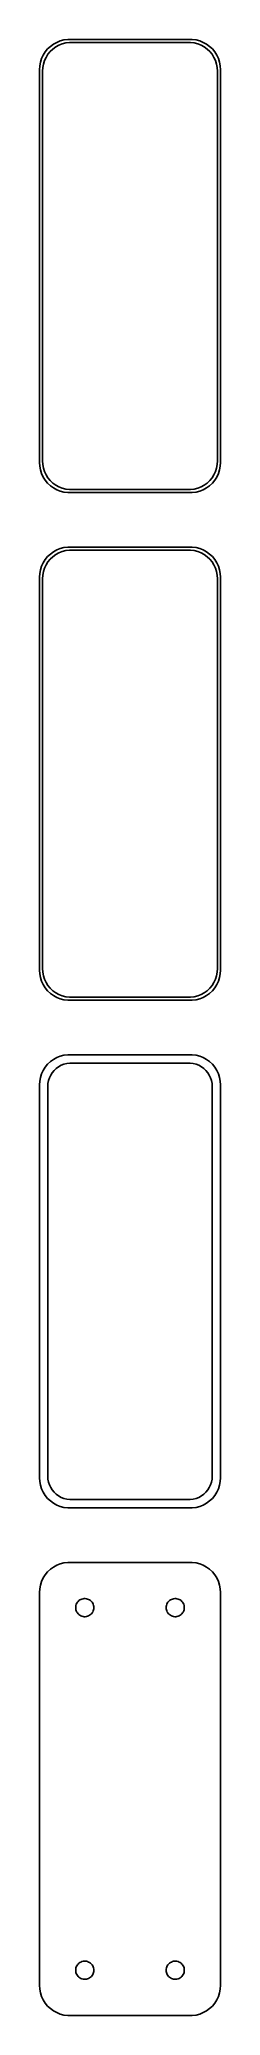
# Model space of a CAD drawing. Header units: metres. Extents: x -15 to 15, y 215 to 541.
import ezdxf

# ---------------------------------------------------------------- set-up
doc = ezdxf.new("R2010")
doc.units = ezdxf.units.M

msp = doc.modelspace()

# ---------------------------------------------------------------- linework, layer by layer
for p, q in [((-13.6448, 539.923), (-14.0451, 539.439)), ((-13.1871, 540.353), (-13.6448, 539.923)), ((-13.2126, 539.502), (-12.7778, 539.91)), ((-12.6791, 540.722), (-13.1871, 540.353)), ((-12.7778, 539.91), (-12.2952, 540.261)), ((-12.1289, 541.024), (-12.6791, 540.722)), ((-12.2952, 540.261), (-11.7724, 540.548)), ((-11.5451, 541.255), (-12.1289, 541.024)), ((-11.7724, 540.548), (-11.2178, 540.768)), ((-10.9369, 541.411), (-11.5451, 541.255)), ((-11.2178, 540.768), (-10.6401, 540.916)), ((-10.3139, 541.49), (-10.9369, 541.411)), ((-10.6401, 540.916), (-10.0482, 540.991)), ((10.3139, 541.49), (-10.3139, 541.49)), ((-10.0482, 540.991), (10.0482, 540.991)), ((10.0482, 540.991), (10.6401, 540.916)), ((10.9369, 541.411), (10.3139, 541.49)), ((10.6401, 540.916), (11.2178, 540.768)), ((11.5451, 541.255), (10.9369, 541.411)), ((11.2178, 540.768), (11.7724, 540.548)), ((12.1289, 541.024), (11.5451, 541.255)), ((11.7724, 540.548), (12.2952, 540.261)), ((12.6791, 540.722), (12.1289, 541.024)), ((12.2952, 540.261), (12.7778, 539.91)), ((13.1871, 540.353), (12.6791, 540.722)), ((12.7778, 539.91), (13.2126, 539.502)), ((13.6448, 539.923), (13.1871, 540.353)), ((14.0451, 539.439), (13.6448, 539.923)), ((-14.9606, 537.127), (-15, 536.5)), ((-15, 536.5), (-15, 471.5)), ((-14.8429, 537.743), (-14.9606, 537.127)), ((-14.6489, 538.341), (-14.8429, 537.743)), ((-14.3815, 538.909), (-14.6489, 538.341)), ((-14.5, 536.25), (-14.4625, 536.845)), ((-14.5, 471.75), (-14.5, 536.25)), ((-14.4625, 536.845), (-14.3508, 537.431)), ((-14.0451, 539.439), (-14.3815, 538.909)), ((-14.3508, 537.431), (-14.1664, 537.999)), ((-14.1664, 537.999), (-13.9124, 538.538)), ((-13.9124, 538.538), (-13.5928, 539.042)), ((-13.5928, 539.042), (-13.2126, 539.502)), ((13.2126, 539.502), (13.5928, 539.042)), ((13.5928, 539.042), (13.9124, 538.538)), ((13.9124, 538.538), (14.1664, 537.999)), ((14.3815, 538.909), (14.0451, 539.439)), ((14.1664, 537.999), (14.3508, 537.431)), ((14.3508, 537.431), (14.4625, 536.845)), ((14.6489, 538.341), (14.3815, 538.909)), ((14.4625, 536.845), (14.5, 536.25)), ((14.5, 536.25), (14.5, 471.75)), ((14.8429, 537.743), (14.6489, 538.341)), ((14.9606, 537.127), (14.8429, 537.743)), ((15, 536.5), (14.9606, 537.127)), ((15, 471.5), (15, 536.5)), ((-15, 471.5), (-14.9606, 470.873)), ((-14.9606, 470.873), (-14.8429, 470.257)), ((-14.4625, 471.155), (-14.5, 471.75)), ((-14.3508, 470.569), (-14.4625, 471.155)), ((14.4625, 471.155), (14.3508, 470.569)), ((14.5, 471.75), (14.4625, 471.155)), ((14.8429, 470.257), (14.9606, 470.873)), ((14.9606, 470.873), (15, 471.5)), ((-14.8429, 470.257), (-14.6489, 469.659)), ((-14.6489, 469.659), (-14.3815, 469.091)), ((-14.3815, 469.091), (-14.0451, 468.561)), ((-14.1664, 470.001), (-14.3508, 470.569)), ((-13.9124, 469.462), (-14.1664, 470.001)), ((-14.0451, 468.561), (-13.6448, 468.077)), ((-13.5928, 468.958), (-13.9124, 469.462)), ((-13.6448, 468.077), (-13.1871, 467.647)), ((-13.2126, 468.498), (-13.5928, 468.958)), ((-12.7778, 468.09), (-13.2126, 468.498)), ((-13.1871, 467.647), (-12.6791, 467.278)), ((-12.2952, 467.739), (-12.7778, 468.09)), ((-11.7724, 467.452), (-12.2952, 467.739)), ((12.2952, 467.739), (11.7724, 467.452)), ((12.7778, 468.09), (12.2952, 467.739)), ((12.6791, 467.278), (13.1871, 467.647)), ((13.2126, 468.498), (12.7778, 468.09)), ((13.1871, 467.647), (13.6448, 468.077)), ((13.5928, 468.958), (13.2126, 468.498)), ((13.9124, 469.462), (13.5928, 468.958)), ((13.6448, 468.077), (14.0451, 468.561)), ((14.1664, 470.001), (13.9124, 469.462)), ((14.0451, 468.561), (14.3815, 469.091)), ((14.3508, 470.569), (14.1664, 470.001)), ((14.3815, 469.091), (14.6489, 469.659)), ((14.6489, 469.659), (14.8429, 470.257)), ((-12.6791, 467.278), (-12.1289, 466.976)), ((-12.1289, 466.976), (-11.5451, 466.745)), ((-11.2178, 467.232), (-11.7724, 467.452)), ((-11.5451, 466.745), (-10.9369, 466.589)), ((-10.6401, 467.084), (-11.2178, 467.232)), ((-10.9369, 466.589), (-10.3139, 466.51)), ((-10.0482, 467.009), (-10.6401, 467.084)), ((-10.3139, 466.51), (10.3139, 466.51)), ((10.0482, 467.009), (-10.0482, 467.009)), ((10.6401, 467.084), (10.0482, 467.009)), ((10.3139, 466.51), (10.9369, 466.589)), ((11.2178, 467.232), (10.6401, 467.084)), ((10.9369, 466.589), (11.5451, 466.745)), ((11.7724, 467.452), (11.2178, 467.232)), ((11.5451, 466.745), (12.1289, 466.976)), ((12.1289, 466.976), (12.6791, 467.278)), ((-14.3815, 454.909), (-14.6489, 454.341)), ((-14.0451, 455.439), (-14.3815, 454.909)), ((-14.1664, 453.999), (-13.9124, 454.538)), ((-13.6448, 455.923), (-14.0451, 455.439)), ((-13.9124, 454.538), (-13.5928, 455.042)), ((-13.1871, 456.353), (-13.6448, 455.923)), ((-13.5928, 455.042), (-13.2126, 455.502)), ((-13.2126, 455.502), (-12.7778, 455.91)), ((-12.6791, 456.722), (-13.1871, 456.353)), ((-12.7778, 455.91), (-12.2952, 456.261)), ((-12.1289, 457.024), (-12.6791, 456.722)), ((-12.2952, 456.261), (-11.7724, 456.548)), ((-11.5451, 457.255), (-12.1289, 457.024)), ((-11.7724, 456.548), (-11.2178, 456.768)), ((-10.9369, 457.411), (-11.5451, 457.255)), ((-11.2178, 456.768), (-10.6401, 456.916)), ((-10.3139, 457.49), (-10.9369, 457.411)), ((-10.6401, 456.916), (-10.0482, 456.991)), ((10.3139, 457.49), (-10.3139, 457.49)), ((-10.0482, 456.991), (10.0482, 456.991)), ((10.0482, 456.991), (10.6401, 456.916)), ((10.9369, 457.411), (10.3139, 457.49)), ((10.6401, 456.916), (11.2178, 456.768)), ((11.5451, 457.255), (10.9369, 457.411)), ((11.2178, 456.768), (11.7724, 456.548)), ((12.1289, 457.024), (11.5451, 457.255)), ((11.7724, 456.548), (12.2952, 456.261)), ((12.6791, 456.722), (12.1289, 457.024)), ((12.2952, 456.261), (12.7778, 455.91)), ((13.1871, 456.353), (12.6791, 456.722)), ((12.7778, 455.91), (13.2126, 455.502)), ((13.6448, 455.923), (13.1871, 456.353)), ((13.2126, 455.502), (13.5928, 455.042)), ((13.5928, 455.042), (13.9124, 454.538)), ((14.0451, 455.439), (13.6448, 455.923)), ((13.9124, 454.538), (14.1664, 453.999)), ((14.3815, 454.909), (14.0451, 455.439)), ((14.6489, 454.341), (14.3815, 454.909)), ((-14.9606, 453.127), (-15, 452.5)), ((-15, 452.5), (-15, 387.5)), ((-14.8429, 453.743), (-14.9606, 453.127)), ((-14.6489, 454.341), (-14.8429, 453.743)), ((-14.5, 452.25), (-14.4625, 452.845)), ((-14.5, 387.75), (-14.5, 452.25)), ((-14.4625, 452.845), (-14.3508, 453.431)), ((-14.3508, 453.431), (-14.1664, 453.999)), ((14.1664, 453.999), (14.3508, 453.431)), ((14.3508, 453.431), (14.4625, 452.845)), ((14.4625, 452.845), (14.5, 452.25)), ((14.5, 452.25), (14.5, 387.75)), ((14.8429, 453.743), (14.6489, 454.341)), ((14.9606, 453.127), (14.8429, 453.743)), ((15, 452.5), (14.9606, 453.127)), ((15, 387.5), (15, 452.5)), ((-15, 387.5), (-14.9606, 386.873)), ((-14.9606, 386.873), (-14.8429, 386.257)), ((-14.8429, 386.257), (-14.6489, 385.659)), ((-14.4625, 387.155), (-14.5, 387.75)), ((-14.3508, 386.569), (-14.4625, 387.155)), ((-14.1664, 386.001), (-14.3508, 386.569)), ((-13.9124, 385.462), (-14.1664, 386.001)), ((14.1664, 386.001), (13.9124, 385.462)), ((14.3508, 386.569), (14.1664, 386.001)), ((14.4625, 387.155), (14.3508, 386.569)), ((14.5, 387.75), (14.4625, 387.155)), ((14.6489, 385.659), (14.8429, 386.257)), ((14.8429, 386.257), (14.9606, 386.873)), ((14.9606, 386.873), (15, 387.5)), ((-14.6489, 385.659), (-14.3815, 385.091)), ((-14.3815, 385.091), (-14.0451, 384.561)), ((-14.0451, 384.561), (-13.6448, 384.077)), ((-13.5928, 384.958), (-13.9124, 385.462)), ((-13.6448, 384.077), (-13.1871, 383.647)), ((-13.2126, 384.498), (-13.5928, 384.958)), ((-12.7778, 384.09), (-13.2126, 384.498)), ((-13.1871, 383.647), (-12.6791, 383.278)), ((-12.2952, 383.739), (-12.7778, 384.09)), ((-12.6791, 383.278), (-12.1289, 382.976)), ((-11.7724, 383.452), (-12.2952, 383.739)), ((-12.1289, 382.976), (-11.5451, 382.745)), ((-11.2178, 383.232), (-11.7724, 383.452)), ((-11.5451, 382.745), (-10.9369, 382.589)), ((-10.6401, 383.084), (-11.2178, 383.232)), ((-10.9369, 382.589), (-10.3139, 382.51)), ((-10.0482, 383.009), (-10.6401, 383.084)), ((10.0482, 383.009), (-10.0482, 383.009)), ((10.6401, 383.084), (10.0482, 383.009)), ((10.3139, 382.51), (10.9369, 382.589)), ((11.2178, 383.232), (10.6401, 383.084)), ((10.9369, 382.589), (11.5451, 382.745)), ((11.7724, 383.452), (11.2178, 383.232)), ((11.5451, 382.745), (12.1289, 382.976)), ((12.2952, 383.739), (11.7724, 383.452)), ((12.1289, 382.976), (12.6791, 383.278)), ((12.7778, 384.09), (12.2952, 383.739)), ((12.6791, 383.278), (13.1871, 383.647)), ((13.2126, 384.498), (12.7778, 384.09)), ((13.1871, 383.647), (13.6448, 384.077)), ((13.5928, 384.958), (13.2126, 384.498)), ((13.9124, 385.462), (13.5928, 384.958)), ((13.6448, 384.077), (14.0451, 384.561)), ((14.0451, 384.561), (14.3815, 385.091)), ((14.3815, 385.091), (14.6489, 385.659)), ((-10.3139, 382.51), (10.3139, 382.51)), ((-12.1289, 373.024), (-12.6791, 372.722)), ((-11.5451, 373.255), (-12.1289, 373.024)), ((-10.9369, 373.411), (-11.5451, 373.255)), ((-10.3139, 373.49), (-10.9369, 373.411)), ((10.3139, 373.49), (-10.3139, 373.49)), ((10.9369, 373.411), (10.3139, 373.49)), ((11.5451, 373.255), (10.9369, 373.411)), ((12.1289, 373.024), (11.5451, 373.255)), ((12.6791, 372.722), (12.1289, 373.024)), ((-14.8429, 369.743), (-14.9606, 369.127)), ((-14.6489, 370.341), (-14.8429, 369.743)), ((-14.3815, 370.909), (-14.6489, 370.341)), ((-14.0451, 371.439), (-14.3815, 370.909)), ((-13.6448, 371.923), (-14.0451, 371.439)), ((-13.1871, 372.353), (-13.6448, 371.923)), ((-13.4979, 369.212), (-13.3477, 369.674)), ((-13.3477, 369.674), (-13.1408, 370.114)), ((-12.6791, 372.722), (-13.1871, 372.353)), ((-13.1408, 370.114), (-12.8805, 370.524)), ((-12.8805, 370.524), (-12.5707, 370.899)), ((-12.5707, 370.899), (-12.2165, 371.231)), ((-12.2165, 371.231), (-11.8234, 371.517)), ((-11.8234, 371.517), (-11.3975, 371.751)), ((-11.3975, 371.751), (-10.9457, 371.93)), ((-10.9457, 371.93), (-10.4751, 372.051)), ((-10.4751, 372.051), (-9.99297, 372.112)), ((-9.99297, 372.112), (9.99297, 372.112)), ((9.99297, 372.112), (10.4751, 372.051)), ((10.4751, 372.051), (10.9457, 371.93)), ((10.9457, 371.93), (11.3975, 371.751)), ((11.3975, 371.751), (11.8234, 371.517)), ((11.8234, 371.517), (12.2165, 371.231)), ((12.2165, 371.231), (12.5707, 370.899)), ((12.5707, 370.899), (12.8805, 370.524)), ((13.1871, 372.353), (12.6791, 372.722)), ((12.8805, 370.524), (13.1408, 370.114)), ((13.1408, 370.114), (13.3477, 369.674)), ((13.6448, 371.923), (13.1871, 372.353)), ((13.3477, 369.674), (13.4979, 369.212)), ((14.0451, 371.439), (13.6448, 371.923)), ((14.3815, 370.909), (14.0451, 371.439)), ((14.6489, 370.341), (14.3815, 370.909)), ((14.8429, 369.743), (14.6489, 370.341)), ((14.9606, 369.127), (14.8429, 369.743)), ((-14.9606, 369.127), (-15, 368.5)), ((-15, 368.5), (-15, 303.5)), ((-13.6195, 368.25), (-13.589, 368.735)), ((-13.6195, 303.75), (-13.6195, 368.25)), ((-13.589, 368.735), (-13.4979, 369.212)), ((13.4979, 369.212), (13.589, 368.735)), ((13.589, 368.735), (13.6195, 368.25)), ((13.6195, 368.25), (13.6195, 303.75)), ((15, 368.5), (14.9606, 369.127)), ((15, 303.5), (15, 368.5)), ((-15, 303.5), (-14.9606, 302.873)), ((-14.9606, 302.873), (-14.8429, 302.257)), ((-14.8429, 302.257), (-14.6489, 301.659)), ((-14.6489, 301.659), (-14.3815, 301.091)), ((-14.3815, 301.091), (-14.0451, 300.561)), ((-13.589, 303.265), (-13.6195, 303.75)), ((-13.4979, 302.788), (-13.589, 303.265)), ((-13.3477, 302.326), (-13.4979, 302.788)), ((-13.1408, 301.886), (-13.3477, 302.326)), ((-12.8805, 301.476), (-13.1408, 301.886)), ((-12.5707, 301.101), (-12.8805, 301.476)), ((-12.2165, 300.769), (-12.5707, 301.101)), ((12.5707, 301.101), (12.2165, 300.769)), ((12.8805, 301.476), (12.5707, 301.101)), ((13.1408, 301.886), (12.8805, 301.476)), ((13.3477, 302.326), (13.1408, 301.886)), ((13.4979, 302.788), (13.3477, 302.326)), ((13.589, 303.265), (13.4979, 302.788)), ((13.6195, 303.75), (13.589, 303.265)), ((14.0451, 300.561), (14.3815, 301.091)), ((14.3815, 301.091), (14.6489, 301.659)), ((14.6489, 301.659), (14.8429, 302.257)), ((14.8429, 302.257), (14.9606, 302.873)), ((14.9606, 302.873), (15, 303.5)), ((-14.0451, 300.561), (-13.6448, 300.077)), ((-13.6448, 300.077), (-13.1871, 299.647)), ((-13.1871, 299.647), (-12.6791, 299.278)), ((-12.6791, 299.278), (-12.1289, 298.976)), ((-11.8234, 300.483), (-12.2165, 300.769)), ((-12.1289, 298.976), (-11.5451, 298.745)), ((-11.3975, 300.249), (-11.8234, 300.483)), ((-11.5451, 298.745), (-10.9369, 298.589)), ((-10.9457, 300.07), (-11.3975, 300.249)), ((-10.4751, 299.949), (-10.9457, 300.07)), ((-10.9369, 298.589), (-10.3139, 298.51)), ((-9.99297, 299.888), (-10.4751, 299.949)), ((-10.3139, 298.51), (10.3139, 298.51)), ((9.99297, 299.888), (-9.99297, 299.888)), ((10.4751, 299.949), (9.99297, 299.888)), ((10.3139, 298.51), (10.9369, 298.589)), ((10.9457, 300.07), (10.4751, 299.949)), ((10.9369, 298.589), (11.5451, 298.745)), ((11.3975, 300.249), (10.9457, 300.07)), ((11.8234, 300.483), (11.3975, 300.249)), ((11.5451, 298.745), (12.1289, 298.976)), ((12.2165, 300.769), (11.8234, 300.483)), ((12.1289, 298.976), (12.6791, 299.278)), ((12.6791, 299.278), (13.1871, 299.647)), ((13.1871, 299.647), (13.6448, 300.077)), ((13.6448, 300.077), (14.0451, 300.561)), ((-13.6448, 287.923), (-14.0451, 287.439)), ((-13.1871, 288.353), (-13.6448, 287.923)), ((-12.6791, 288.722), (-13.1871, 288.353)), ((-12.1289, 289.024), (-12.6791, 288.722)), ((-11.5451, 289.255), (-12.1289, 289.024)), ((-10.9369, 289.411), (-11.5451, 289.255)), ((-10.3139, 289.49), (-10.9369, 289.411)), ((10.3139, 289.49), (-10.3139, 289.49)), ((10.9369, 289.411), (10.3139, 289.49)), ((11.5451, 289.255), (10.9369, 289.411)), ((12.1289, 289.024), (11.5451, 289.255)), ((12.6791, 288.722), (12.1289, 289.024)), ((13.1871, 288.353), (12.6791, 288.722)), ((13.6448, 287.923), (13.1871, 288.353)), ((14.0451, 287.439), (13.6448, 287.923)), ((-14.9606, 285.127), (-15, 284.5)), ((-15, 284.5), (-15, 219.5)), ((-14.8429, 285.743), (-14.9606, 285.127)), ((-14.6489, 286.341), (-14.8429, 285.743)), ((-14.3815, 286.909), (-14.6489, 286.341)), ((-14.0451, 287.439), (-14.3815, 286.909)), ((14.3815, 286.909), (14.0451, 287.439)), ((14.6489, 286.341), (14.3815, 286.909)), ((14.8429, 285.743), (14.6489, 286.341)), ((14.9606, 285.127), (14.8429, 285.743)), ((15, 284.5), (14.9606, 285.127)), ((15, 219.5), (15, 284.5)), ((-9, 282), (-8.98816, 282.188)), ((-8.98816, 281.812), (-9, 282)), ((-8.98816, 282.188), (-8.95287, 282.373)), ((-8.95287, 281.627), (-8.98816, 281.812)), ((-8.95287, 282.373), (-8.89465, 282.552)), ((-8.89465, 281.448), (-8.95287, 281.627)), ((-8.89465, 282.552), (-8.81445, 282.723)), ((-8.81445, 281.277), (-8.89465, 281.448)), ((-8.81445, 282.723), (-8.71352, 282.882)), ((-8.71352, 281.118), (-8.81445, 281.277)), ((-8.71352, 282.882), (-8.59344, 283.027)), ((-8.59344, 283.027), (-8.45613, 283.156)), ((-8.45613, 283.156), (-8.30373, 283.266)), ((-8.30373, 283.266), (-8.13866, 283.357)), ((-8.13866, 283.357), (-7.96352, 283.427)), ((-7.96352, 283.427), (-7.78107, 283.473)), ((-7.78107, 283.473), (-7.59418, 283.497)), ((-7.59418, 283.497), (-7.40581, 283.497)), ((-7.40581, 283.497), (-7.21892, 283.473)), ((-7.21892, 283.473), (-7.03647, 283.427)), ((-7.03647, 283.427), (-6.86133, 283.357)), ((-6.86133, 283.357), (-6.69626, 283.266)), ((-6.69626, 283.266), (-6.54385, 283.156)), ((-6.54385, 283.156), (-6.40654, 283.027)), ((-6.40654, 283.027), (-6.28647, 282.882)), ((-6.28647, 282.882), (-6.18553, 282.723)), ((-6.18553, 281.277), (-6.28647, 281.118)), ((-6.18553, 282.723), (-6.10533, 282.552)), ((-6.10533, 281.448), (-6.18553, 281.277)), ((-6.10533, 282.552), (-6.04712, 282.373)), ((-6.04712, 281.627), (-6.10533, 281.448)), ((-6.04712, 282.373), (-6.01183, 282.188)), ((-6.01183, 281.812), (-6.04712, 281.627)), ((-6.01183, 282.188), (-6, 282)), ((-6, 282), (-6.01183, 281.812)), ((6, 282), (6.01183, 282.188)), ((6.01183, 281.812), (6, 282)), ((6.01183, 282.188), (6.04712, 282.373)), ((6.04712, 281.627), (6.01183, 281.812)), ((6.04712, 282.373), (6.10533, 282.552)), ((6.10533, 281.448), (6.04712, 281.627)), ((6.10533, 282.552), (6.18553, 282.723)), ((6.18553, 281.277), (6.10533, 281.448)), ((6.18553, 282.723), (6.28647, 282.882)), ((6.28647, 281.118), (6.18553, 281.277)), ((6.28647, 282.882), (6.40654, 283.027)), ((6.40654, 283.027), (6.54385, 283.156)), ((6.54385, 283.156), (6.69626, 283.266)), ((6.69626, 283.266), (6.86133, 283.357)), ((6.86133, 283.357), (7.03647, 283.427)), ((7.03647, 283.427), (7.21892, 283.473)), ((7.21892, 283.473), (7.40581, 283.497)), ((7.40581, 283.497), (7.59418, 283.497)), ((7.59418, 283.497), (7.78107, 283.473)), ((7.78107, 283.473), (7.96352, 283.427)), ((7.96352, 283.427), (8.13866, 283.357)), ((8.13866, 283.357), (8.30373, 283.266)), ((8.30373, 283.266), (8.45613, 283.156)), ((8.45613, 283.156), (8.59344, 283.027)), ((8.59344, 283.027), (8.71352, 282.882)), ((8.71352, 282.882), (8.81445, 282.723)), ((8.81445, 281.277), (8.71352, 281.118)), ((8.81445, 282.723), (8.89465, 282.552)), ((8.89465, 281.448), (8.81445, 281.277)), ((8.89465, 282.552), (8.95287, 282.373)), ((8.95287, 281.627), (8.89465, 281.448)), ((8.95287, 282.373), (8.98816, 282.188)), ((8.98816, 281.812), (8.95287, 281.627)), ((8.98816, 282.188), (9, 282)), ((9, 282), (8.98816, 281.812)), ((-8.59344, 280.973), (-8.71352, 281.118)), ((-8.45613, 280.844), (-8.59344, 280.973)), ((-8.30373, 280.734), (-8.45613, 280.844)), ((-8.13866, 280.643), (-8.30373, 280.734)), ((-7.96352, 280.573), (-8.13866, 280.643)), ((-7.78107, 280.527), (-7.96352, 280.573)), ((-7.59418, 280.503), (-7.78107, 280.527)), ((-7.40581, 280.503), (-7.59418, 280.503)), ((-7.21892, 280.527), (-7.40581, 280.503)), ((-7.03647, 280.573), (-7.21892, 280.527)), ((-6.86133, 280.643), (-7.03647, 280.573)), ((-6.69626, 280.734), (-6.86133, 280.643)), ((-6.54385, 280.844), (-6.69626, 280.734)), ((-6.40654, 280.973), (-6.54385, 280.844)), ((-6.28647, 281.118), (-6.40654, 280.973)), ((6.40654, 280.973), (6.28647, 281.118)), ((6.54385, 280.844), (6.40654, 280.973)), ((6.69626, 280.734), (6.54385, 280.844)), ((6.86133, 280.643), (6.69626, 280.734)), ((7.03647, 280.573), (6.86133, 280.643)), ((7.21892, 280.527), (7.03647, 280.573)), ((7.40581, 280.503), (7.21892, 280.527)), ((7.59418, 280.503), (7.40581, 280.503)), ((7.78107, 280.527), (7.59418, 280.503)), ((7.96352, 280.573), (7.78107, 280.527)), ((8.13866, 280.643), (7.96352, 280.573)), ((8.30373, 280.734), (8.13866, 280.643)), ((8.45613, 280.844), (8.30373, 280.734)), ((8.59344, 280.973), (8.45613, 280.844)), ((8.71352, 281.118), (8.59344, 280.973)), ((-8.98816, 222.188), (-8.95287, 222.373)), ((-8.95287, 222.373), (-8.89465, 222.552)), ((-8.89465, 222.552), (-8.81445, 222.723)), ((-8.81445, 222.723), (-8.71352, 222.882)), ((-8.71352, 222.882), (-8.59344, 223.027)), ((-8.59344, 223.027), (-8.45613, 223.156)), ((-8.45613, 223.156), (-8.30373, 223.266)), ((-8.30373, 223.266), (-8.13866, 223.357)), ((-8.13866, 223.357), (-7.96352, 223.427)), ((-7.96352, 223.427), (-7.78107, 223.473)), ((-7.78107, 223.473), (-7.59418, 223.497)), ((-7.59418, 223.497), (-7.40581, 223.497)), ((-7.40581, 223.497), (-7.21892, 223.473)), ((-7.21892, 223.473), (-7.03647, 223.427)), ((-7.03647, 223.427), (-6.86133, 223.357)), ((-6.86133, 223.357), (-6.69626, 223.266)), ((-6.69626, 223.266), (-6.54385, 223.156)), ((-6.54385, 223.156), (-6.40654, 223.027)), ((-6.40654, 223.027), (-6.28647, 222.882)), ((-6.28647, 222.882), (-6.18553, 222.723)), ((-6.18553, 222.723), (-6.10533, 222.552)), ((-6.10533, 222.552), (-6.04712, 222.373)), ((-6.04712, 222.373), (-6.01183, 222.188)), ((6.01183, 222.188), (6.04712, 222.373)), ((6.04712, 222.373), (6.10533, 222.552)), ((6.10533, 222.552), (6.18553, 222.723)), ((6.18553, 222.723), (6.28647, 222.882)), ((6.28647, 222.882), (6.40654, 223.027)), ((6.40654, 223.027), (6.54385, 223.156)), ((6.54385, 223.156), (6.69626, 223.266)), ((6.69626, 223.266), (6.86133, 223.357)), ((6.86133, 223.357), (7.03647, 223.427)), ((7.03647, 223.427), (7.21892, 223.473)), ((7.21892, 223.473), (7.40581, 223.497)), ((7.40581, 223.497), (7.59418, 223.497)), ((7.59418, 223.497), (7.78107, 223.473)), ((7.78107, 223.473), (7.96352, 223.427)), ((7.96352, 223.427), (8.13866, 223.357)), ((8.13866, 223.357), (8.30373, 223.266)), ((8.30373, 223.266), (8.45613, 223.156)), ((8.45613, 223.156), (8.59344, 223.027)), ((8.59344, 223.027), (8.71352, 222.882)), ((8.71352, 222.882), (8.81445, 222.723)), ((8.81445, 222.723), (8.89465, 222.552)), ((8.89465, 222.552), (8.95287, 222.373)), ((8.95287, 222.373), (8.98816, 222.188)), ((-15, 219.5), (-14.9606, 218.873)), ((-9, 222), (-8.98816, 222.188)), ((-8.98816, 221.812), (-9, 222)), ((-8.95287, 221.627), (-8.98816, 221.812)), ((-8.89465, 221.448), (-8.95287, 221.627)), ((-8.81445, 221.277), (-8.89465, 221.448)), ((-8.71352, 221.118), (-8.81445, 221.277)), ((-8.59344, 220.973), (-8.71352, 221.118)), ((-8.45613, 220.844), (-8.59344, 220.973)), ((-8.30373, 220.734), (-8.45613, 220.844)), ((-8.13866, 220.643), (-8.30373, 220.734)), ((-7.96352, 220.573), (-8.13866, 220.643)), ((-7.78107, 220.527), (-7.96352, 220.573)), ((-7.59418, 220.503), (-7.78107, 220.527)), ((-7.40581, 220.503), (-7.59418, 220.503)), ((-7.21892, 220.527), (-7.40581, 220.503)), ((-7.03647, 220.573), (-7.21892, 220.527)), ((-6.86133, 220.643), (-7.03647, 220.573)), ((-6.69626, 220.734), (-6.86133, 220.643)), ((-6.54385, 220.844), (-6.69626, 220.734)), ((-6.40654, 220.973), (-6.54385, 220.844)), ((-6.28647, 221.118), (-6.40654, 220.973)), ((-6.18553, 221.277), (-6.28647, 221.118)), ((-6.10533, 221.448), (-6.18553, 221.277)), ((-6.04712, 221.627), (-6.10533, 221.448)), ((-6.01183, 221.812), (-6.04712, 221.627)), ((-6.01183, 222.188), (-6, 222)), ((-6, 222), (-6.01183, 221.812)), ((6, 222), (6.01183, 222.188)), ((6.01183, 221.812), (6, 222)), ((6.04712, 221.627), (6.01183, 221.812)), ((6.10533, 221.448), (6.04712, 221.627)), ((6.18553, 221.277), (6.10533, 221.448)), ((6.28647, 221.118), (6.18553, 221.277)), ((6.40654, 220.973), (6.28647, 221.118)), ((6.54385, 220.844), (6.40654, 220.973)), ((6.69626, 220.734), (6.54385, 220.844)), ((6.86133, 220.643), (6.69626, 220.734)), ((7.03647, 220.573), (6.86133, 220.643)), ((7.21892, 220.527), (7.03647, 220.573)), ((7.40581, 220.503), (7.21892, 220.527)), ((7.59418, 220.503), (7.40581, 220.503)), ((7.78107, 220.527), (7.59418, 220.503)), ((7.96352, 220.573), (7.78107, 220.527)), ((8.13866, 220.643), (7.96352, 220.573)), ((8.30373, 220.734), (8.13866, 220.643)), ((8.45613, 220.844), (8.30373, 220.734)), ((8.59344, 220.973), (8.45613, 220.844)), ((8.71352, 221.118), (8.59344, 220.973)), ((8.81445, 221.277), (8.71352, 221.118)), ((8.89465, 221.448), (8.81445, 221.277)), ((8.95287, 221.627), (8.89465, 221.448)), ((8.98816, 221.812), (8.95287, 221.627)), ((8.98816, 222.188), (9, 222)), ((9, 222), (8.98816, 221.812)), ((14.9606, 218.873), (15, 219.5)), ((-14.9606, 218.873), (-14.8429, 218.257)), ((-14.8429, 218.257), (-14.6489, 217.659)), ((-14.6489, 217.659), (-14.3815, 217.091)), ((-14.3815, 217.091), (-14.0451, 216.561)), ((-14.0451, 216.561), (-13.6448, 216.077)), ((-13.6448, 216.077), (-13.1871, 215.647)), ((13.1871, 215.647), (13.6448, 216.077)), ((13.6448, 216.077), (14.0451, 216.561)), ((14.0451, 216.561), (14.3815, 217.091)), ((14.3815, 217.091), (14.6489, 217.659)), ((14.6489, 217.659), (14.8429, 218.257)), ((14.8429, 218.257), (14.9606, 218.873)), ((-13.1871, 215.647), (-12.6791, 215.278)), ((-12.6791, 215.278), (-12.1289, 214.976)), ((-12.1289, 214.976), (-11.5451, 214.745)), ((-11.5451, 214.745), (-10.9369, 214.589)), ((-10.9369, 214.589), (-10.3139, 214.51)), ((-10.3139, 214.51), (10.3139, 214.51)), ((10.3139, 214.51), (10.9369, 214.589)), ((10.9369, 214.589), (11.5451, 214.745)), ((11.5451, 214.745), (12.1289, 214.976)), ((12.1289, 214.976), (12.6791, 215.278)), ((12.6791, 215.278), (13.1871, 215.647))]:
    msp.add_line(p, q)

doc.saveas('drawing.dxf')
